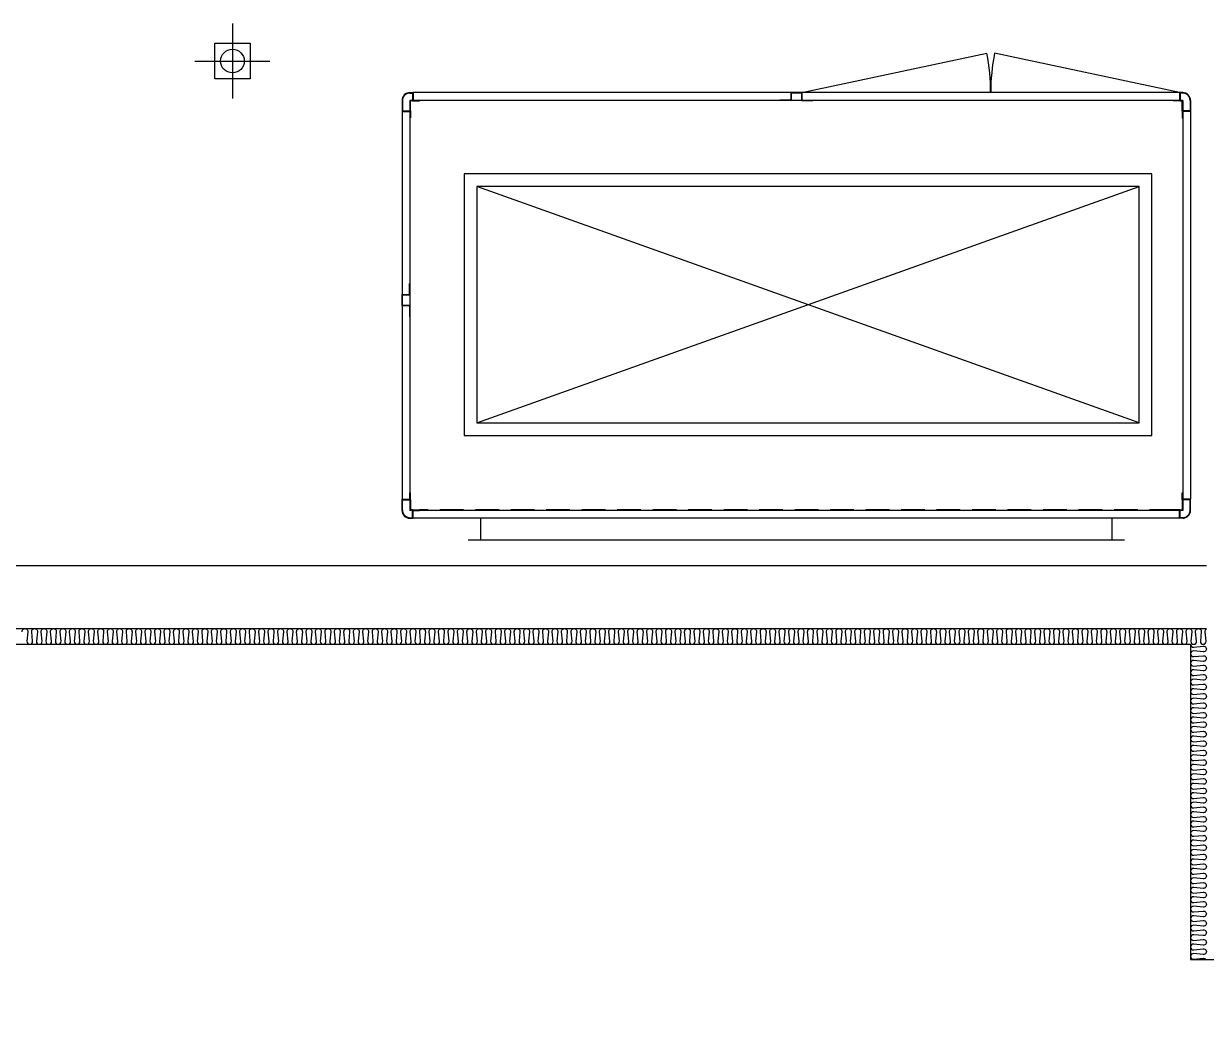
# Model space of a CAD drawing. Header units: millimetres. Extents: x -95754 to 177808, y 34455 to 150605.
# Drawn here: x 141204 to 144954, y 143240 to 146424 of the extents above; entities that cross this region are included whole.
import ezdxf

# ---------------------------------------------------------------- set-up
doc = ezdxf.new("R2010")
doc.units = ezdxf.units.MM
doc.header["$LTSCALE"] = 300
doc.linetypes.add('HIDDEN', pattern=[0.375, 0.25, -0.125])
for name, color, linetype in [('A-ETC-기계', 253, 'Continuous'), ('A-SYM', 7, 'Continuous'), ('A-WALL-D', 7, 'Continuous'), ('A-지붕바닥', 251, 'Continuous'), ('ISL', 251, 'Continuous'), ('우수계획', 7, 'Continuous')]:
    doc.layers.add(name, color=color, linetype=linetype)

# ---------------------------------------------------------------- blocks, each defined once
blk = doc.blocks.new('A$Cacae0627')
at = {"layer": '우수계획', "color": 1}
for p, q in [((0, 528), (0, -528)), ((-528, 0), (528, 0))]:
    blk.add_line(p, q, dxfattribs=at)
at = {"layer": '우수계획', "color": 6, "lineweight": -3}
blk.add_lwpolyline([(-250, 250), (250, 250), (250, -250), (-250, -250)], close=True, dxfattribs=at)
blk.add_circle((0, 0), 167, dxfattribs=at)
blk = doc.blocks.new('A$Cfdea7a82')
at = {"layer": 'A-SYM', "xscale": 0.2249999999999964, "yscale": 0.2249999999999964, "zscale": 0.2249999999999964}
blk.add_blockref('A$Cacae0627', (203.8, 118.8, 0), dxfattribs=at)
blk = doc.blocks.new('A$C7EEB4B3A')
at = {"color": 0, "linetype": 'HIDDEN'}
for p, q in [((36.2, 25), (0, 25)), ((0, 25), (0, 23.8)), ((36.2, 1.2), (36.2, 25)), ((36.2, 1.2), (68.8, 1.2)), ((68.8, 1.2), (68.8, 25)), ((68.8, 25), (105, 25)), ((105, 25), (105, 23.8))]:
    blk.add_line(p, q, dxfattribs=at)
at = {"color": 0}
for p, q in [((35, 23.8), (0, 23.8)), ((35, 0), (35, 23.8)), ((35, 0), (70, 0)), ((70, 0), (70, 23.8)), ((70, 23.8), (105, 23.8))]:
    blk.add_line(p, q, dxfattribs=at)
blk = doc.blocks.new('G$C2C1B598D')
at = {"color": 0}
for p, q in [((-1040, 70), (1040, 70)), ((-1000, 0), (-1000, 70)), ((1000, 70), (1000, 0)), ((-1225, 0), (-1215, 0)), ((-1215, 0), (-1215, -25)), ((-1215, 0), (1215, 0)), ((-1040, 0), (1040, 0)), ((1225, 0), (1215, 0)), ((1215, 0), (1215, -25)), ((-1250, -25), (-1250, -60)), ((-1215, -25), (-1195, -25)), ((1215, -25), (1195, -25)), ((1250, -25), (1250, -60)), ((-1250, -60), (-1225, -60)), ((-1250, -1290.1), (-1250, -60)), ((-1225, -60), (-1225, -80)), ((1250, -60), (1225, -60)), ((1225, -60), (1225, -80)), ((1250, -1290.1), (1250, -60)), ((-1127.5, -262.1), (-1127.5, -1092.1)), ((1052.5, -262.1), (-1127.5, -262.1)), ((1052.5, -1092.1), (1052.5, -262.1)), ((-1087.5, -302.1), (-1087.5, -1052.1)), ((-1087.5, -302.1), (1012.5, -1052.1)), ((1012.5, -302.1), (-1087.5, -1052.1)), ((1012.5, -302.1), (-1087.5, -302.1)), ((1012.5, -1052.1), (1012.5, -302.1)), ((-1087.5, -1052.1), (1012.5, -1052.1)), ((-1127.5, -1092.1), (1052.5, -1092.1)), ((-1225, -1290.1), (-1225, -1270.1)), ((1225, -1290.1), (1225, -1270.1)), ((-1250, -1325.1), (-1250, -1290.1)), ((-1250, -1290.1), (-1225, -1290.1)), ((1250, -1290.1), (1225, -1290.1)), ((1250, -1325.1), (1250, -1290.1)), ((-1215, -1350.1), (-1215, -1325.1)), ((-1215, -1325.1), (-1195, -1325.1)), ((1215, -1325.1), (1195, -1325.1)), ((1215, -1350.1), (1215, -1325.1)), ((-1225, -1350.1), (-1215, -1350.1)), ((-1215, -1350.1), (1215, -1350.1)), ((1225, -1350.1), (1215, -1350.1))]:
    blk.add_line(p, q, dxfattribs=at)
at = {"color": 0, "linetype": 'HIDDEN'}
for p, q in [((-1248.4, -25), (-1248.4, -58.4)), ((-1225, -1.6), (-1216.6, -1.6)), ((-1216.6, -1.6), (-1216.6, -26.6)), ((-1216.6, -26.6), (-1195, -26.6)), ((-1195, -26.6), (-1195, -25)), ((-1195, -26.6), (1195, -26.6)), ((1195, -26.6), (1195, -25)), ((1216.6, -26.6), (1195, -26.6)), ((1225, -1.6), (1216.6, -1.6)), ((1216.6, -1.6), (1216.6, -26.6)), ((1248.4, -25), (1248.4, -58.4)), ((-1248.4, -58.4), (-1223.4, -58.4)), ((-1223.4, -58.4), (-1223.4, -80)), ((1248.4, -58.4), (1223.4, -58.4)), ((1223.4, -58.4), (1223.4, -80)), ((-1223.4, -80), (-1225, -80)), ((1223.4, -80), (1225, -80)), ((-1223.4, -1270.1), (-1225, -1270.1)), ((-1223.4, -1291.7), (-1223.4, -1270.1)), ((1223.4, -1291.7), (1223.4, -1270.1)), ((1223.4, -1270.1), (1225, -1270.1)), ((-1248.4, -1325.1), (-1248.4, -1291.7)), ((-1248.4, -1291.7), (-1223.4, -1291.7)), ((1248.4, -1291.7), (1223.4, -1291.7)), ((1248.4, -1325.1), (1248.4, -1291.7)), ((-1225, -1348.5), (-1216.6, -1348.5)), ((-1216.6, -1348.5), (-1216.6, -1323.5)), ((-1216.6, -1323.5), (-1195, -1323.5)), ((-1195, -1323.5), (-1195, -1325.1)), ((1216.6, -1323.5), (1195, -1323.5)), ((1195, -1323.5), (1195, -1325.1)), ((1216.6, -1348.5), (1216.6, -1323.5)), ((1225, -1348.5), (1216.6, -1348.5))]:
    blk.add_line(p, q, dxfattribs=at)
at = {"color": 0, "linetype": 'Continuous'}
for p, q in [((-1225, -1325.1), (-1225, -25)), ((-1225, -25), (1225, -25)), ((1225, -1325.1), (1225, -25)), ((-1225, -1325.1), (1225, -1325.1)), ((-1215, -1350.1), (-628.6, -1475.3)), ((-17.5, -1350), (-603.9, -1475.2))]:
    blk.add_line(p, q, dxfattribs=at)
at = {"color": 0, "linetype": 'ByBlock'}
for p, q in [((-1223.4, -58.4), (-1223.4, -26.6)), ((-1216.6, -26.6), (-1223.4, -26.6)), ((1216.6, -26.6), (1223.4, -26.6)), ((1223.4, -58.4), (1223.4, -26.6)), ((-1223.4, -1291.7), (-1223.4, -1323.5)), ((1223.4, -1291.7), (1223.4, -1323.5)), ((-1216.6, -1323.5), (-1223.4, -1323.5)), ((1216.6, -1323.5), (1223.4, -1323.5))]:
    blk.add_line(p, q, dxfattribs=at)
at = {"color": 0}
for centre, start, end in [((-1225, -25), 90, 180), ((1225, -25), 0, 90), ((-1225, -1325.1), 180, 270), ((1225, -1325.1), 270, 0)]:
    blk.add_arc(centre, 25, start, end, dxfattribs=at)
at = {"color": 0, "linetype": 'HIDDEN'}
for centre, start, end in [((-1225, -25), 90, 180.0029), ((1225, -25), 359.9971, 90), ((-1225, -1325.1), 179.9971, 270), ((1225, -1325.1), 270, 0.0029)]:
    blk.add_arc(centre, 23.4, start, end, dxfattribs=at)
at = {"color": 0, "linetype": 'Continuous'}
for centre, start, end in [((-1258.2, -1350.1), 348.7527, 0.0046), ((25.7, -1350), 179.9954, 191.2473)]:
    blk.add_arc(centre, 641.9, start, end, dxfattribs=at)
at = {"color": 0, "xscale": -1, "rotation": 89.99999999999997}
blk.add_blockref('A$C7EEB4B3A', (1250, -639.9), dxfattribs=at)
at = {"color": 0, "xscale": -1}
blk.add_blockref('A$C7EEB4B3A', (52.5, -1350.1), dxfattribs=at)
blk = doc.blocks.new('4F_기계장비')
at = {"layer": 'A-ETC-기계', "rotation": 180}
blk.add_blockref('G$C2C1B598D', (51100, -3750), dxfattribs=at)

msp = doc.modelspace()

# ---------------------------------------------------------------- linework, layer by layer
at = {"layer": 'A-WALL-D'}
for p, q in [((135353.6, 144705), (144953.6, 144705)), ((135353.6, 144505), (144953.6, 144505))]:
    msp.add_line(p, q, dxfattribs=at)
at = {"layer": 'ISL', "elevation": 0}
for points in [[(141199.6, 144495, -1.108889), (141217.6, 144495), (141214.6, 144465, 0.44469), (141223.6, 144455, 0.44469), (141232.6, 144465), (141229.6, 144495, -1.108889), (141247.6, 144495), (141244.6, 144465, 0.44469), (141253.6, 144455, 0.44469), (141262.6, 144465), (141259.6, 144495, -1.108889), (141277.6, 144495), (141274.6, 144465, 0.44469), (141283.6, 144455, 0.44469), (141292.6, 144465), (141289.6, 144495, -1.108889), (141307.6, 144495), (141304.6, 144465, 0.44469), (141313.6, 144455, 0.44469), (141322.6, 144465), (141319.6, 144495, -1.108889), (141337.6, 144495), (141334.6, 144465, 0.44469), (141343.6, 144455, 0.44469), (141352.6, 144465), (141349.6, 144495, -1.108889), (141367.6, 144495), (141364.6, 144465, 0.44469), (141373.6, 144455, 0.44469), (141382.6, 144465), (141379.6, 144495, -1.108889), (141397.6, 144495), (141394.6, 144465, 0.44469), (141403.6, 144455, 0.44469), (141412.6, 144465), (141409.6, 144495, -1.108889), (141427.6, 144495), (141424.6, 144465, 0.44469), (141433.6, 144455, 0.44469), (141442.6, 144465), (141439.6, 144495, -1.108889), (141457.6, 144495), (141454.6, 144465, 0.44469), (141463.6, 144455, 0.44469), (141472.6, 144465), (141469.6, 144495, -1.108889), (141487.6, 144495), (141484.6, 144465, 0.44469), (141493.6, 144455, 0.44469), (141502.6, 144465), (141499.6, 144495, -1.108889), (141517.6, 144495), (141514.6, 144465, 0.44469), (141523.6, 144455, 0.44469), (141532.6, 144465), (141529.6, 144495, -1.108889), (141547.6, 144495), (141544.6, 144465, 0.44469), (141553.6, 144455, 0.44469), (141562.6, 144465), (141559.6, 144495, -1.108889), (141577.6, 144495), (141574.6, 144465, 0.44469), (141583.6, 144455, 0.44469), (141592.6, 144465), (141589.6, 144495, -1.108889), (141607.6, 144495), (141604.6, 144465, 0.44469), (141613.6, 144455, 0.44469), (141622.6, 144465), (141619.6, 144495, -1.108889), (141637.6, 144495), (141634.6, 144465, 0.44469), (141643.6, 144455, 0.44469), (141652.6, 144465), (141649.6, 144495, -1.108889), (141667.6, 144495), (141664.6, 144465, 0.44469), (141673.6, 144455, 0.44469), (141682.6, 144465), (141679.6, 144495, -1.108889), (141697.6, 144495), (141694.6, 144465, 0.44469), (141703.6, 144455, 0.44469), (141712.6, 144465), (141709.6, 144495, -1.108889), (141727.6, 144495), (141724.6, 144465, 0.44469), (141733.6, 144455, 0.44469), (141742.6, 144465), (141739.6, 144495, -1.108889), (141757.6, 144495), (141754.6, 144465, 0.44469), (141763.6, 144455, 0.44469), (141772.6, 144465), (141769.6, 144495, -1.108889), (141787.6, 144495), (141784.6, 144465, 0.44469), (141793.6, 144455, 0.44469), (141802.6, 144465), (141799.6, 144495, -1.108889), (141817.6, 144495), (141814.6, 144465, 0.44469), (141823.6, 144455, 0.44469), (141832.6, 144465), (141829.6, 144495, -1.108889), (141847.6, 144495), (141844.6, 144465, 0.44469), (141853.6, 144455, 0.44469), (141862.6, 144465), (141859.6, 144495, -1.108889), (141877.6, 144495), (141874.6, 144465, 0.44469), (141883.6, 144455, 0.44469), (141892.6, 144465), (141889.6, 144495, -1.108889), (141907.6, 144495), (141904.6, 144465, 0.44469), (141913.6, 144455, 0.44469), (141922.6, 144465), (141919.6, 144495, -1.108889), (141937.6, 144495), (141934.6, 144465, 0.44469), (141943.6, 144455, 0.44469), (141952.6, 144465), (141949.6, 144495, -1.108889), (141967.6, 144495), (141964.6, 144465, 0.44469), (141973.6, 144455, 0.44469), (141982.6, 144465), (141979.6, 144495, -1.108889), (141997.6, 144495), (141994.6, 144465, 0.44469), (142003.6, 144455, 0.44469), (142012.6, 144465), (142009.6, 144495, -1.108889), (142027.6, 144495), (142024.6, 144465, 0.44469), (142033.6, 144455, 0.44469), (142042.6, 144465), (142039.6, 144495, -1.108889), (142057.6, 144495), (142054.6, 144465, 0.44469), (142063.6, 144455, 0.44469), (142072.6, 144465), (142069.6, 144495, -1.108889), (142087.6, 144495), (142084.6, 144465, 0.44469), (142093.6, 144455, 0.44469), (142102.6, 144465), (142099.6, 144495, -1.108889), (142117.6, 144495), (142114.6, 144465, 0.44469), (142123.6, 144455, 0.44469), (142132.6, 144465), (142129.6, 144495, -1.108889), (142147.6, 144495), (142144.6, 144465, 0.44469), (142153.6, 144455, 0.44469), (142162.6, 144465), (142159.6, 144495, -1.108889), (142177.6, 144495), (142174.6, 144465, 0.44469), (142183.6, 144455, 0.44469), (142192.6, 144465), (142189.6, 144495, -1.108889), (142207.6, 144495), (142204.6, 144465, 0.44469), (142213.6, 144455, 0.44469), (142222.6, 144465), (142219.6, 144495, -1.108889), (142237.6, 144495), (142234.6, 144465, 0.44469), (142243.6, 144455, 0.44469), (142252.6, 144465), (142249.6, 144495, -1.108889), (142267.6, 144495), (142264.6, 144465, 0.44469), (142273.6, 144455, 0.44469), (142282.6, 144465), (142279.6, 144495, -1.108889), (142297.6, 144495), (142294.6, 144465, 0.44469), (142303.6, 144455, 0.44469), (142312.6, 144465), (142309.6, 144495, -1.108889), (142327.6, 144495), (142324.6, 144465, 0.44469), (142333.6, 144455, 0.44469), (142342.6, 144465), (142339.6, 144495, -1.108889), (142357.6, 144495), (142354.6, 144465, 0.44469), (142363.6, 144455, 0.44469), (142372.6, 144465), (142369.6, 144495, -1.108889), (142387.6, 144495), (142384.6, 144465, 0.44469), (142393.6, 144455, 0.44469), (142402.6, 144465), (142399.6, 144495, -1.108889), (142417.6, 144495), (142414.6, 144465, 0.44469), (142423.6, 144455, 0.44469), (142432.6, 144465), (142429.6, 144495, -1.108889), (142447.6, 144495), (142444.6, 144465, 0.44469), (142453.6, 144455, 0.44469), (142462.6, 144465), (142459.6, 144495, -1.108889), (142477.6, 144495), (142474.6, 144465, 0.44469), (142483.6, 144455, 0.44469), (142492.6, 144465), (142489.6, 144495, -1.108889), (142507.6, 144495), (142504.6, 144465, 0.44469), (142513.6, 144455, 0.44469), (142522.6, 144465), (142519.6, 144495, -1.108889), (142537.6, 144495), (142534.6, 144465, 0.44469), (142543.6, 144455, 0.44469), (142552.6, 144465), (142549.6, 144495, -1.108889), (142567.6, 144495), (142564.6, 144465, 0.44469), (142573.6, 144455, 0.44469), (142582.6, 144465), (142579.6, 144495, -1.108889), (142597.6, 144495), (142594.6, 144465, 0.44469), (142603.6, 144455, 0.44469), (142612.6, 144465), (142609.6, 144495, -1.108889), (142627.6, 144495), (142624.6, 144465, 0.44469), (142633.6, 144455, 0.44469), (142642.6, 144465), (142639.6, 144495, -1.108889), (142657.6, 144495), (142654.6, 144465, 0.44469), (142663.6, 144455, 0.44469), (142672.6, 144465), (142669.6, 144495, -1.108889), (142687.6, 144495), (142684.6, 144465, 0.44469), (142693.6, 144455, 0.44469), (142702.6, 144465), (142699.6, 144495, -1.108889), (142717.6, 144495), (142714.6, 144465, 0.44469), (142723.6, 144455, 0.44469), (142732.6, 144465), (142729.6, 144495, -1.108889), (142747.6, 144495), (142744.6, 144465, 0.44469), (142753.6, 144455, 0.44469), (142762.6, 144465), (142759.6, 144495, -1.108889), (142777.6, 144495), (142774.6, 144465, 0.44469), (142783.6, 144455, 0.44469), (142792.6, 144465), (142789.6, 144495, -1.108889), (142807.6, 144495), (142804.6, 144465, 0.44469), (142813.6, 144455, 0.44469), (142822.6, 144465), (142819.6, 144495, -1.108889), (142837.6, 144495), (142834.6, 144465, 0.44469), (142843.6, 144455, 0.44469), (142852.6, 144465), (142849.6, 144495, -1.108889), (142867.6, 144495), (142864.6, 144465, 0.44469), (142873.6, 144455, 0.44469), (142882.6, 144465), (142879.6, 144495, -1.108889), (142897.6, 144495), (142894.6, 144465, 0.44469), (142903.6, 144455, 0.44469), (142912.6, 144465), (142909.6, 144495, -1.108889), (142927.6, 144495), (142924.6, 144465, 0.44469), (142933.6, 144455, 0.44469), (142942.6, 144465), (142939.6, 144495, -1.108889), (142957.6, 144495), (142954.6, 144465, 0.44469), (142963.6, 144455, 0.44469), (142972.6, 144465), (142969.6, 144495, -1.108889), (142987.6, 144495), (142984.6, 144465, 0.44469), (142993.6, 144455, 0.44469), (143002.6, 144465), (142999.6, 144495, -1.108889), (143017.6, 144495), (143014.6, 144465, 0.44469), (143023.6, 144455, 0.44469), (143032.6, 144465), (143029.6, 144495, -1.108889), (143047.6, 144495), (143044.6, 144465, 0.44469), (143053.6, 144455, 0.44469), (143062.6, 144465), (143059.6, 144495, -1.108889), (143077.6, 144495), (143074.6, 144465, 0.44469), (143083.6, 144455, 0.44469), (143092.6, 144465), (143089.6, 144495, -1.108889), (143107.6, 144495), (143104.6, 144465, 0.44469), (143113.6, 144455, 0.44469), (143122.6, 144465), (143119.6, 144495, -1.108889), (143137.6, 144495), (143134.6, 144465, 0.44469), (143143.6, 144455, 0.44469), (143152.6, 144465), (143149.6, 144495, -1.108889), (143167.6, 144495), (143164.6, 144465, 0.44469), (143173.6, 144455, 0.44469), (143182.6, 144465), (143179.6, 144495, -1.108889), (143197.6, 144495), (143194.6, 144465, 0.44469), (143203.6, 144455, 0.44469), (143212.6, 144465), (143209.6, 144495, -1.108889), (143227.6, 144495), (143224.6, 144465, 0.44469), (143233.6, 144455, 0.44469), (143242.6, 144465), (143239.6, 144495, -1.108889), (143257.6, 144495), (143254.6, 144465, 0.44469), (143263.6, 144455, 0.44469), (143272.6, 144465), (143269.6, 144495, -1.108889), (143287.6, 144495), (143284.6, 144465, 0.44469), (143293.6, 144455, 0.44469), (143302.6, 144465), (143299.6, 144495, -1.108889), (143317.6, 144495), (143314.6, 144465, 0.44469), (143323.6, 144455, 0.44469), (143332.6, 144465), (143329.6, 144495, -1.108889), (143347.6, 144495), (143344.6, 144465, 0.44469), (143353.6, 144455, 0.44469), (143362.6, 144465), (143359.6, 144495, -1.108889), (143377.6, 144495), (143374.6, 144465, 0.44469), (143383.6, 144455, 0.44469), (143392.6, 144465), (143389.6, 144495, -1.108889), (143407.6, 144495), (143404.6, 144465, 0.44469), (143413.6, 144455, 0.44469), (143422.6, 144465), (143419.6, 144495, -1.108889), (143437.6, 144495), (143434.6, 144465, 0.44469), (143443.6, 144455, 0.44469), (143452.6, 144465), (143449.6, 144495, -1.108889), (143467.6, 144495), (143464.6, 144465, 0.44469), (143473.6, 144455, 0.44469), (143482.6, 144465), (143479.6, 144495, -1.108889), (143497.6, 144495), (143494.6, 144465, 0.44469), (143503.6, 144455, 0.44469), (143512.6, 144465), (143509.6, 144495, -1.108889), (143527.6, 144495), (143524.6, 144465, 0.44469), (143533.6, 144455, 0.44469), (143542.6, 144465), (143539.6, 144495, -1.108889), (143557.6, 144495), (143554.6, 144465, 0.44469), (143563.6, 144455, 0.44469), (143572.6, 144465), (143569.6, 144495, -1.108889), (143587.6, 144495), (143584.6, 144465, 0.44469), (143593.6, 144455, 0.44469), (143602.6, 144465), (143599.6, 144495, -1.108889), (143617.6, 144495), (143614.6, 144465, 0.44469), (143623.6, 144455, 0.44469), (143632.6, 144465), (143629.6, 144495, -1.108889), (143647.6, 144495), (143644.6, 144465, 0.44469), (143653.6, 144455, 0.44469), (143662.6, 144465), (143659.6, 144495, -1.108889), (143677.6, 144495), (143674.6, 144465, 0.44469), (143683.6, 144455, 0.44469), (143692.6, 144465), (143689.6, 144495, -1.108889), (143707.6, 144495), (143704.6, 144465, 0.44469), (143713.6, 144455, 0.44469), (143722.6, 144465), (143719.6, 144495, -1.108889), (143737.6, 144495), (143734.6, 144465, 0.44469), (143743.6, 144455, 0.44469), (143752.6, 144465), (143749.6, 144495, -1.108889), (143767.6, 144495), (143764.6, 144465, 0.44469), (143773.6, 144455, 0.44469), (143782.6, 144465), (143779.6, 144495, -1.108889), (143797.6, 144495), (143794.6, 144465, 0.44469), (143803.6, 144455, 0.44469), (143812.6, 144465), (143809.6, 144495, -1.108889), (143827.6, 144495), (143824.6, 144465, 0.44469), (143833.6, 144455, 0.44469), (143842.6, 144465), (143839.6, 144495, -1.108889), (143857.6, 144495), (143854.6, 144465, 0.44469), (143863.6, 144455, 0.44469), (143872.6, 144465), (143869.6, 144495, -1.108889), (143887.6, 144495), (143884.6, 144465, 0.44469), (143893.6, 144455, 0.44469), (143902.6, 144465), (143899.6, 144495, -1.108889), (143917.6, 144495), (143914.6, 144465, 0.44469), (143923.6, 144455, 0.44469), (143932.6, 144465), (143929.6, 144495, -1.108889), (143947.6, 144495), (143944.6, 144465, 0.44469), (143953.6, 144455, 0.44469), (143962.6, 144465), (143959.6, 144495, -1.108889), (143977.6, 144495), (143974.6, 144465, 0.44469), (143983.6, 144455, 0.44469), (143992.6, 144465), (143989.6, 144495, -1.108889), (144007.6, 144495), (144004.6, 144465, 0.44469), (144013.6, 144455, 0.44469), (144022.6, 144465), (144019.6, 144495, -1.108889), (144037.6, 144495), (144034.6, 144465, 0.44469), (144043.6, 144455, 0.44469), (144052.6, 144465), (144049.6, 144495, -1.108889), (144067.6, 144495), (144064.6, 144465, 0.44469), (144073.6, 144455, 0.44469), (144082.6, 144465), (144079.6, 144495, -1.108889), (144097.6, 144495), (144094.6, 144465, 0.44469), (144103.6, 144455, 0.44469), (144112.6, 144465), (144109.6, 144495, -1.108889), (144127.6, 144495), (144124.6, 144465, 0.44469), (144133.6, 144455, 0.44469), (144142.6, 144465), (144139.6, 144495, -1.108889), (144157.6, 144495), (144154.6, 144465, 0.44469), (144163.6, 144455, 0.44469), (144172.6, 144465), (144169.6, 144495, -1.108889), (144187.6, 144495), (144184.6, 144465, 0.44469), (144193.6, 144455, 0.44469), (144202.6, 144465), (144199.6, 144495, -1.108889), (144217.6, 144495), (144214.6, 144465, 0.44469), (144223.6, 144455, 0.44469), (144232.6, 144465), (144229.6, 144495, -1.108889), (144247.6, 144495), (144244.6, 144465, 0.44469), (144253.6, 144455, 0.44469), (144262.6, 144465), (144259.6, 144495, -1.108889), (144277.6, 144495), (144274.6, 144465, 0.44469), (144283.6, 144455, 0.44469), (144292.6, 144465), (144289.6, 144495, -1.108889), (144307.6, 144495), (144304.6, 144465, 0.44469), (144313.6, 144455, 0.44469), (144322.6, 144465), (144319.6, 144495, -1.108889), (144337.6, 144495), (144334.6, 144465, 0.44469), (144343.6, 144455, 0.44469), (144352.6, 144465), (144349.6, 144495, -1.108889), (144367.6, 144495), (144364.6, 144465, 0.44469), (144373.6, 144455, 0.44469), (144382.6, 144465), (144379.6, 144495, -1.108889), (144397.6, 144495), (144394.6, 144465, 0.44469), (144403.6, 144455, 0.44469), (144412.6, 144465), (144409.6, 144495, -1.108889), (144427.6, 144495), (144424.6, 144465, 0.44469), (144433.6, 144455, 0.44469), (144442.6, 144465), (144439.6, 144495, -1.108889), (144457.6, 144495), (144454.6, 144465, 0.44469), (144463.6, 144455, 0.44469), (144472.6, 144465), (144469.6, 144495, -1.108889), (144487.6, 144495), (144484.6, 144465, 0.44469), (144493.6, 144455, 0.44469), (144502.6, 144465), (144499.6, 144495, -1.108889), (144517.6, 144495), (144514.6, 144465, 0.44469), (144523.6, 144455, 0.44469), (144532.6, 144465), (144529.6, 144495, -1.108889), (144547.6, 144495), (144544.6, 144465, 0.44469), (144553.6, 144455, 0.44469), (144562.6, 144465), (144559.6, 144495, -1.108889), (144577.6, 144495), (144574.6, 144465, 0.44469), (144583.6, 144455, 0.44469), (144592.6, 144465), (144589.6, 144495, -1.108889), (144607.6, 144495), (144604.6, 144465, 0.44469), (144613.6, 144455, 0.44469), (144622.6, 144465), (144619.6, 144495, -1.108889), (144637.6, 144495), (144634.6, 144465, 0.44469), (144643.6, 144455, 0.44469), (144652.6, 144465), (144649.6, 144495, -1.108889), (144667.6, 144495), (144664.6, 144465, 0.44469), (144673.6, 144455, 0.44469), (144682.6, 144465), (144679.6, 144495, -1.108889), (144697.6, 144495), (144694.6, 144465, 0.44469), (144703.6, 144455, 0.44469), (144712.6, 144465), (144709.6, 144495, -1.108889), (144727.6, 144495), (144724.6, 144465, 0.44469), (144733.6, 144455, 0.44469), (144742.6, 144465), (144739.6, 144495, -1.108889), (144757.6, 144495), (144754.6, 144465, 0.44469), (144763.6, 144455, 0.44469), (144772.6, 144465), (144769.6, 144495, -1.108889), (144787.6, 144495), (144784.6, 144465, 0.44469), (144793.6, 144455, 0.44469), (144802.6, 144465), (144799.6, 144495, -1.108889), (144817.6, 144495), (144814.6, 144465, 0.44469), (144823.6, 144455, 0.44469), (144832.6, 144465), (144829.6, 144495, -1.108889), (144847.6, 144495), (144844.6, 144465, 0.44469), (144853.6, 144455, 0.44469), (144862.6, 144465), (144859.6, 144495, -1.108889), (144877.6, 144495), (144874.6, 144465, 0.44469), (144883.6, 144455, 0.44469), (144892.6, 144465), (144889.6, 144495, -1.108889), (144907.6, 144495), (144904.6, 144465, 0.44469), (144913.6, 144455, 0.44469), (144922.6, 144465), (144919.6, 144495, -1.108889), (144937.6, 144495), (144934.6, 144465, 0.44469), (144943.6, 144455, 0.44469), (144952.6, 144465), (144949.6, 144495, -0.278687), (144953.6, 144503.5, -0.278687)], [(144903.6, 144455, 0.44469), (144913.6, 144446), (144943.6, 144449, -1.108889), (144943.6, 144431), (144913.6, 144434, 0.44469), (144903.6, 144425, 0.44469), (144913.6, 144416), (144943.6, 144419, -1.108889), (144943.6, 144401), (144913.6, 144404, 0.44469), (144903.6, 144395, 0.44469), (144913.6, 144386), (144943.6, 144389, -1.108889), (144943.6, 144371), (144913.6, 144374, 0.44469), (144903.6, 144365, 0.44469), (144913.6, 144356), (144943.6, 144359, -1.108889), (144943.6, 144341), (144913.6, 144344, 0.44469), (144903.6, 144335, 0.44469), (144913.6, 144326), (144943.6, 144329, -1.108889), (144943.6, 144311), (144913.6, 144314, 0.44469), (144903.6, 144305, 0.44469), (144913.6, 144296), (144943.6, 144299, -1.108889), (144943.6, 144281), (144913.6, 144284, 0.44469), (144903.6, 144275, 0.44469), (144913.6, 144266), (144943.6, 144269, -1.108889), (144943.6, 144251), (144913.6, 144254, 0.44469), (144903.6, 144245, 0.44469), (144913.6, 144236), (144943.6, 144239, -1.108889), (144943.6, 144221), (144913.6, 144224, 0.44469), (144903.6, 144215, 0.44469), (144913.6, 144206), (144943.6, 144209, -1.108889), (144943.6, 144191), (144913.6, 144194, 0.44469), (144903.6, 144185, 0.44469), (144913.6, 144176), (144943.6, 144179, -1.108889), (144943.6, 144161), (144913.6, 144164, 0.44469), (144903.6, 144155, 0.44469), (144913.6, 144146), (144943.6, 144149, -1.108889), (144943.6, 144131), (144913.6, 144134, 0.44469), (144903.6, 144125, 0.44469), (144913.6, 144116), (144943.6, 144119, -1.108889), (144943.6, 144101), (144913.6, 144104, 0.44469), (144903.6, 144095, 0.44469), (144913.6, 144086), (144943.6, 144089, -1.108889), (144943.6, 144071), (144913.6, 144074, 0.44469), (144903.6, 144065, 0.44469), (144913.6, 144056), (144943.6, 144059, -1.108889), (144943.6, 144041), (144913.6, 144044, 0.44469), (144903.6, 144035, 0.44469), (144913.6, 144026), (144943.6, 144029, -1.108889), (144943.6, 144011), (144913.6, 144014, 0.44469), (144903.6, 144005, 0.44469), (144913.6, 143996), (144943.6, 143999, -1.108889), (144943.6, 143981), (144913.6, 143984, 0.44469), (144903.6, 143975, 0.44469), (144913.6, 143966), (144943.6, 143969, -1.108889), (144943.6, 143951), (144913.6, 143954, 0.44469), (144903.6, 143945, 0.44469), (144913.6, 143936), (144943.6, 143939, -1.108889), (144943.6, 143921), (144913.6, 143924, 0.44469), (144903.6, 143915, 0.44469), (144913.6, 143906), (144943.6, 143909, -1.108889), (144943.6, 143891), (144913.6, 143894, 0.44469), (144903.6, 143885, 0.44469), (144913.6, 143876), (144943.6, 143879, -1.108889), (144943.6, 143861), (144913.6, 143864, 0.44469), (144903.6, 143855, 0.44469), (144913.6, 143846), (144943.6, 143849, -1.108889), (144943.6, 143831), (144913.6, 143834, 0.44469), (144903.6, 143825, 0.44469), (144913.6, 143816), (144943.6, 143819, -1.108889), (144943.6, 143801), (144913.6, 143804, 0.44469), (144903.6, 143795, 0.44469), (144913.6, 143786), (144943.6, 143789, -1.108889), (144943.6, 143771), (144913.6, 143774, 0.44469), (144903.6, 143765, 0.44469), (144913.6, 143756), (144943.6, 143759, -1.108889), (144943.6, 143741), (144913.6, 143744, 0.44469), (144903.6, 143735, 0.44469), (144913.6, 143726), (144943.6, 143729, -1.108889), (144943.6, 143711), (144913.6, 143714, 0.44469), (144903.6, 143705, 0.44469), (144913.6, 143696), (144943.6, 143699, -1.108889), (144943.6, 143681), (144913.6, 143684, 0.44469), (144903.6, 143675, 0.44469), (144913.6, 143666), (144943.6, 143669, -1.108889), (144943.6, 143651), (144913.6, 143654, 0.44469), (144903.6, 143645, 0.44469), (144913.6, 143636), (144943.6, 143639, -1.108889), (144943.6, 143621), (144913.6, 143624, 0.44469), (144903.6, 143615, 0.44469), (144913.6, 143606), (144943.6, 143609, -1.108889), (144943.6, 143591), (144913.6, 143594, 0.44469), (144903.6, 143585, 0.44469), (144913.6, 143576), (144943.6, 143579, -1.108889), (144943.6, 143561), (144913.6, 143564, 0.44469), (144903.6, 143555, 0.44469), (144913.6, 143546), (144943.6, 143549, -1.108889), (144943.6, 143531), (144913.6, 143534, 0.44469), (144903.6, 143525, 0.44469), (144913.6, 143516), (144943.6, 143519, -1.108889), (144943.6, 143501), (144913.6, 143504, 0.44469), (144903.6, 143495, 0.44469), (144913.6, 143486), (144943.6, 143489, -1.108889), (144943.6, 143471), (144913.6, 143474, 0.44469), (144903.6, 143465, 0.44469), (144913.6, 143456), (144943.6, 143459, -0.278196), (144952, 143455, -0.278196)]]:
    msp.add_lwpolyline(points, format="xyb", dxfattribs=at)
msp.add_lwpolyline([(134903.6, 143240), (134903.6, 143455), (135403.6, 143455), (135403.6, 144455), (144903.6, 144455), (144903.6, 143455), (146203.6, 143455), (146203.6, 144455), (155703.6, 144455), (155703.6, 143455), (157003.6, 143455), (157003.6, 144455), (166503.6, 144455), (166503.6, 143455), (167503.6, 143455), (167503.6, 143240)], dxfattribs=at)

# ---------------------------------------------------------------- block references
at = {"layer": 'A-ETC-기계'}
msp.add_blockref('4F_기계장비', (92553.6, 148605), dxfattribs=at)
at = {"layer": 'A-지붕바닥'}
msp.add_blockref('A$Cfdea7a82', (141662.2, 146186.3, 0), dxfattribs=at)

doc.saveas('drawing.dxf')
